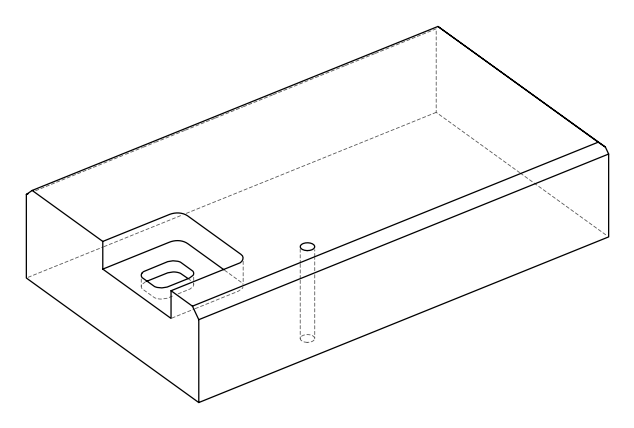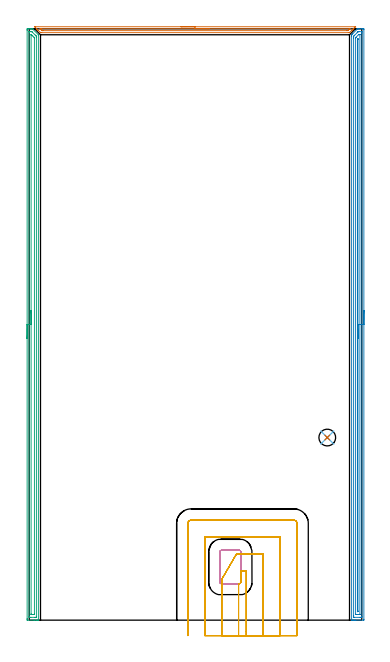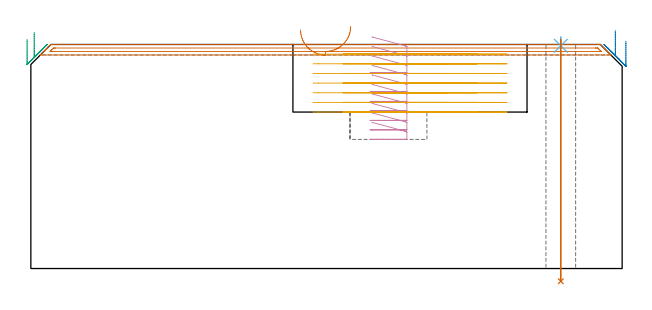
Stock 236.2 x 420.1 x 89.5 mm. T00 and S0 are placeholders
(PLAN: 7 operations, 3 tool changes, 43.9 min)
(1 AREA_MILL | FG_CHAMFER_SURFACE | UGT0205_001 | 3.75 min | 2059 mm3)
(2 AREA_MILL_1 | FG_CHAMFER_SURFACE_1 | UGT0205_001 | 13.56 min | 15843 mm3)
(3 AREA_MILL_2 | FG_CHAMFER_SURFACE_2 | UGT0205_001 | 10.27 min | 13393 mm3)
(4 MILL_RECTANGULAR_POCKET | POCKET_RECTANGULAR_STRAIGHT | UGT0201_008 | Follow Part, ap 4, ae 75% | 2.59 min | 43574 mm3)
(5 MILL_SLOT | SLOT_PARTIAL_RECTANGULAR | UGT0201_008 | Follow Part, ap 4, ae 75% | 13.29 min | 167220 mm3)
(6 SPOT_DRILL | STEP1HOLE | NXT0321_9005460120000 | 0.03 min | 1 mm3)
(7 DRILL_THROUGH_HOLE_INTO_CENTER | STEP1HOLE | UGT0301_229 | 0.39 min | 9919 mm3)
(TOOL UGT0205_001 | Chamfer Mill 20 x 3 x 45 deg. | D20 FL50 Z2)
(TOOL UGT0201_008 | End Mill 16 mm | D16 FL32 Z4)
(TOOL NXT0321_9005460120000 | NC Spot Drill, 142deg, 12mm, Carbide, Uncoated | D12 PA142 FL30 Z2)
(TOOL UGT0301_229 | Twist Drill 11.9 mm | D11.9 PA118 FL100 Z2)
(OP 1 AREA_MILL)
G17 G21 G94 G90
T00 M6
G54
G17 G0 G90 X107.75 Y421.5 S1061 M3
G43 Z99.5 H0
Z95.3
G94 G1 X107.788 Z94.428 F250.
X107.902 Z93.564
X108.091 Z92.712
X108.353 Z91.88
X108.687 Z91.074
X109.09 Z90.3
X109.559 Z89.564
X110.09 Z88.872
X110.679 Z88.229
X111.322 Z87.64
X112.014 Z87.109
X112.75 Z86.64
X113.524 Z86.237
X114.33 Z85.903
X115.162 Z85.641
X116.014 Z85.452
X116.878 Z85.338
X117.75 Z85.3
X231.631
X231.689 Y421.499 Z85.299
X231.691 Y421.496 Z85.302
X231.689 Y421.489 Z85.309
X231.094 Y420.893 Z85.905
X230.913 Y420.711 Z86.085
X230.406 Y420.206 Z86.594
X230.202 Y420.001 Z86.797
X230.04 Y419.837 Z86.958
X229.881 Y419.68 Z87.117
X229.756 Y419.554 Z87.243
X229.602 Y419.4 Z87.395
X229.453 Y419.252 Z87.546
X229.309 Y419.108 Z87.69
X229.165 Y418.963 Z87.833
X229.025 Y418.823 Z87.974
X228.863 Y418.662 Z88.136
X228.728 Y418.526 Z88.27
X227.853 Y417.651 Z89.145
X227.524 Y417.326 Z89.473
X227.501 Y417.307 Z89.493
X226.632 Y417.3 Z89.5
X8.868
X8.062 Y417.305 Z89.495
X7.999 Y417.307 Z89.493
X7.976 Y417.326 Z89.473
X7.647 Y417.651 Z89.145
X6.475 Y418.823 Z87.974
X6.335 Y418.963 Z87.833
X6.191 Y419.108 Z87.69
X6.047 Y419.252 Z87.546
X5.898 Y419.4 Z87.395
X5.745 Y419.554 Z87.243
X5.619 Y419.68 Z87.117
X5.46 Y419.837 Z86.958
X5.298 Y420.001 Z86.797
X3.801 Y421.498 Z85.3
X3.914 Y421.5
X3.96
X117.75
Y420.086 Z86.714
X227.333 Y420.085 Z86.715
X227.524 Y420.084 Z86.716
X227.721 Y420.082 Z86.718
X227.816 Y420.078 Z86.722
X227.773 Y420.031 Z86.769
X227.621 Y419.872 Z86.928
X227.524 Y419.774 Z87.026
X227.336 Y419.585 Z87.215
X226.894 Y419.143 Z87.657
X226.632 Y418.882 Z87.918
X226.509 Y418.762 Z88.038
X226.473 Y418.731 Z88.069
X226.459 Y418.721 Z88.079
X226.435 Y418.719 Z88.081
X225.739 Y418.715 Z88.085
X225.547 Y418.714 Z88.086
X9.761 Y418.715 Z88.085
X9.567
X9.218 Y418.719 Z88.081
X9.048 Y418.721 Z88.079
X8.868 Y418.89 Z87.91
X8.352 Y419.4 Z87.4
X7.976 Y419.777 Z87.023
X7.73 Y420.032 Z86.768
X7.69 Y420.079 Z86.721
X7.774 Y420.081 Z86.719
X7.976 Y420.084 Z86.716
X8.169 Y420.085 Z86.715
X8.868 Y420.086 Z86.714
X117.75
X118.622 Z86.752
X119.487 Z86.866
X120.338 Z87.055
X121.17 Z87.317
X121.976 Z87.651
X122.75 Z88.054
X123.486 Z88.523
X124.178 Z89.054
X124.821 Z89.643
X125.41 Z90.286
X125.942 Z90.978
X126.41 Z91.714
X126.813 Z92.488
X127.147 Z93.294
X127.409 Z94.126
X127.598 Z94.978
X127.712 Z95.843
X127.75 Z96.714
G0 Z99.5
M5
M2
(OP 2 AREA_MILL_1)
G17 G21 G94 G90
T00 M6
G54
G17 G0 G90 X237.7 Y220. S1061 M3
G43 Z99.5 H0
Z90.8
G94 G1 Y219.962 Z89.928 F250.
Y219.848 Z89.064
Y219.659 Z88.212
Y219.397 Z87.38
Y219.063 Z86.574
Y218.66 Z85.8
Y218.192 Z85.064
Y217.66 Z84.372
Y217.071 Z83.729
Y216.428 Z83.14
Y215.736 Z82.608
Y215. Z82.14
Y214.226 Z81.737
Y213.42 Z81.403
Y212.588 Z81.141
Y211.736 Z80.952
Y210.872 Z80.838
Y210. Z80.8
X237.699 Y0.612 Z80.801
X237.696 Y0.209 Z80.802
X237.692 Y0.01 Z80.805
X237.3 Y0. Z81.197
X232.033 Z86.461
X231.481 Z87.016
X231.156 Z87.34
X230.603 Z87.893
X230.278 Z88.217
X229.296 Z89.203
X229.146 Y0.002 Z89.346
X229.002 Y0.01 Z89.488
X229. Y0.165 Z89.5
Y414.923
X229.007 Y415.8 Z89.493
X229.019 Y415.816 Z89.481
X229.4 Y416.2 Z89.099
X229.839 Y416.639 Z88.66
X232.911 Y419.713 Z85.585
X233.034 Y419.835 Z85.464
X233.074 Y419.876 Z85.422
X233.154 Y419.958 Z85.337
X233.197 Y419.99 Z85.293
X233.234 Y419.999 Z85.256
X233.619 Y420. Z84.881
X234.016 Z84.483
X234.667 Z83.828
X235.87 Z82.627
X236.422 Z82.072
X237.024 Z81.471
X237.3 Y419.997 Z81.195
X237.691 Y419.99 Z80.804
X237.696 Y419.791 Z80.801
X237.699 Y419.388
X237.7 Y210. Z80.8
X236.286 Z82.214
X236.285 Y2.537 Z82.215
X236.284 Y2.398 Z82.216
X236.279 Y2.03 Z82.221
X235.926 Y2.009 Z82.574
X235.544 Y2.003 Z82.956
X235.057 Y2. Z83.443
X230.668 Z87.832
X230.487 Y2.003 Z88.013
X230.457 Y2.005 Z88.043
X230.429 Y2.009 Z88.071
X230.421 Y2.045 Z88.079
X230.416 Y2.257 Z88.084
X230.415 Y2.398 Z88.085
X230.414 Y3.152 Z88.086
Y413.138
X230.416 Y413.89 Z88.084
X230.417 Y414.031 Z88.083
X230.43 Y414.768 Z88.07
X230.577 Y414.924 Z87.923
X230.867 Y415.217 Z87.633
X231.156 Y415.506 Z87.344
X232.911 Y417.262 Z85.589
X233.252 Y417.602 Z85.248
X233.525 Y417.871 Z84.975
X233.614 Y417.956 Z84.886
X233.647 Y417.985 Z84.853
X233.692 Y417.99 Z84.808
X233.789 Y417.994 Z84.711
X234.276 Y417.999 Z84.224
X236.032 Y418. Z82.468
X236.213 Y417.997 Z82.287
X236.243 Y417.995 Z82.257
X236.271 Y417.991 Z82.229
X236.279 Y417.955 Z82.221
X236.284 Y417.743 Z82.216
X236.285 Y417.602 Z82.215
X236.286 Y416.848 Z82.214
Y210.
X234.872 Z83.628
X234.871 Y4.184 Z83.629
X234.869 Y4.079 Z83.631
X234.867 Y4.028 Z83.633
X234.865 Y4.011 Z83.635
X234.842 Y4.006 Z83.658
X234.667 Y4.003 Z83.833
X233.969 Y4. Z84.531
X233.092 Z85.408
X232.213 Z86.287
X232.033 Y4.003 Z86.467
X231.854 Y4.008 Z86.646
X231.835 Y4.01 Z86.665
X231.833 Y4.023 Z86.667
X231.83 Y4.059 Z86.67
X231.829 Y4.114 Z86.671
X231.828 Y4.184 Z86.672
X231.829 Y413.345 Z86.671
X231.832 Y413.554 Z86.668
X231.836 Y413.692 Z86.664
X231.839 Y413.728 Z86.661
X231.849 Y413.743 Z86.651
X231.878 Y413.775 Z86.622
X232.033 Y413.934 Z86.467
X232.081 Y413.982 Z86.419
X233.916 Y415.816 Z84.584
X234.071 Y415.962 Z84.429
X234.099 Y415.988 Z84.401
X234.186 Y415.993 Z84.314
X234.306 Y415.997 Z84.194
X234.487 Y416. Z84.013
X234.667 Y415.997 Z83.833
X234.847 Y415.992 Z83.653
X234.865 Y415.99 Z83.635
X234.867 Y415.977 Z83.633
X234.87 Y415.941 Z83.63
X234.871 Y415.886 Z83.629
X234.872 Y415.816 Z83.628
Y210.
X233.457 Z85.043
Y6.644
X233.455 Y6.309 Z85.045
X233.453 Y6.198 Z85.047
X233.445 Y6.01 Z85.055
X233.35 Y6.009 Z85.15
X233.255 Y6.01 Z85.245
X233.247 Y6.198 Z85.253
X233.245 Y6.307 Z85.255
X233.243 Y6.525 Z85.257
Y411.907
X233.245 Y412.245 Z85.255
X233.248 Y412.544 Z85.252
X233.25 Y412.668 Z85.25
X233.301 Y412.741 Z85.199
X233.37 Y412.815 Z85.13
X233.413 Y412.858 Z85.087
X233.446 Y412.885 Z85.054
X233.451 Y412.886 Z85.049
X233.452 Y412.862 Z85.048
X233.455 Y412.757 Z85.045
X233.457 Y412.582 Z85.043
Y210.
Y209.128 Z85.081
Y208.264 Z85.195
Y207.412 Z85.383
Y206.58 Z85.646
Y205.774 Z85.98
Y205. Z86.382
Y204.264 Z86.851
Y203.572 Z87.382
Y202.929 Z87.972
Y202.34 Z88.615
Y201.808 Z89.307
Y201.34 Z90.043
Y200.937 Z90.816
Y200.603 Z91.622
Y200.341 Z92.454
Y200.152 Z93.306
Y200.038 Z94.171
Y200. Z95.043
G0 Z99.5
M5
M2
(OP 3 AREA_MILL_2)
G17 G21 G94 G90
T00 M6
G54
G17 G0 G90 X-1.5 Y200. S1061 M3
G43 Z99.5 H0
Z91.5
G94 G1 Y200.038 Z90.628 F250.
Y200.152 Z89.764
Y200.341 Z88.912
Y200.603 Z88.08
Y200.937 Z87.274
Y201.34 Z86.5
Y201.808 Z85.764
Y202.34 Z85.072
Y202.929 Z84.429
Y203.572 Z83.84
Y204.264 Z83.308
Y205. Z82.84
Y205.774 Z82.437
Y206.58 Z82.103
Y207.412 Z81.841
Y208.264 Z81.652
Y209.128 Z81.538
Y210. Z81.5
Y418.97
X-1.499 Y419.388 Z81.501
X-1.494 Y419.857 Z81.502
X-1.491 Y419.991 Z81.505
X-1.031 Y420. Z81.964
X-0.475 Z82.522
X-0.148 Z82.848
X0.408 Z83.404
X0.735 Z83.73
X1.369 Z84.368
X2.059 Z85.058
X2.174 Y419.999 Z85.174
X2.301 Y419.99 Z85.295
X2.43 Y419.87 Z85.43
X2.445 Y419.855 Z85.445
X6.484 Y415.816 Z89.484
X6.5 Y415.788 Z89.5
Y0.165
X6.497 Y0.009 Z89.488
X6.49 Y0.007 Z89.481
X6.152 Y0. Z89.152
X5.802 Z88.802
X5.148 Z88.143
X3.938 Z86.935
X3.383 Z86.377
X-1.031 Y0.001 Z81.966
X-1.26 Y0.004 Z81.737
X-1.492 Y0.009 Z81.506
X-1.495 Y0.142 Z81.503
X-1.499 Y0.612 Z81.501
X-1.5 Y1.086 Z81.5
Y210.
X-0.086 Z82.914
X-0.085 Y417.81 Z82.915
X-0.084 Y417.913 Z82.916
X-0.082 Y417.964 Z82.918
X-0.08 Y417.983 Z82.92
X-0.051 Y417.99 Z82.949
X0.344 Y417.998 Z83.344
X0.735 Y417.999 Z83.735
X1.225 Y418. Z84.225
X1.617 Y417.996 Z84.617
X1.748 Y417.993 Z84.748
X1.85 Y417.988 Z84.85
X1.928 Y417.913 Z84.928
X2.247 Y417.602 Z85.247
X4.265 Y415.585 Z87.265
X4.925 Y414.924 Z87.925
X5.02 Y414.823 Z88.02
X5.075 Y414.763 Z88.075
X5.079 Y414.715 Z88.079
X5.082 Y414.509 Z88.082
X5.085 Y414.094 Z88.085
X5.086 Y414.031 Z88.086
X5.085 Y2.19 Z88.085
X5.084 Y2.087 Z88.084
X5.081 Y2.036 Z88.081
X5.08 Y2.017 Z88.08
X5.051 Y2.01 Z88.051
X4.656 Y2.002 Z87.656
X4.265 Y2.001 Z87.265
X3.776 Y2. Z86.776
X1.128 Z84.128
X0.735 Y2.001 Z83.735
X0.242 Y2.003 Z83.242
X0.022 Y2.01 Z83.022
X-0.079 Y2.02 Z82.921
X-0.085 Y2.334 Z82.915
Y2.398
X-0.086 Y210. Z82.914
X1.328 Z84.328
X1.329 Y415.215 Z84.329
X1.333 Y415.816 Z84.333
X1.335 Y415.972 Z84.335
X1.345 Y415.99 Z84.345
X1.407 Y415.982 Z84.407
X1.584 Y415.816 Z84.584
X1.617 Y415.783 Z84.617
X2.477 Y414.924 Z85.477
X3.383 Y414.018 Z86.383
X3.6 Y413.797 Z86.6
X3.652 Y413.74 Z86.652
X3.663 Y413.727 Z86.663
X3.666 Y413.694 Z86.666
X3.669 Y413.624 Z86.669
X3.671 Y413.43 Z86.671
Y4.785
X3.668 Y4.184 Z86.668
X3.666 Y4.038 Z86.666
X3.665 Y4.011 Z86.665
X3.624 Y4.006 Z86.624
X3.563 Y4.002 Z86.563
X1.798 Y4.001 Z84.798
X1.617 Y4.004 Z84.617
X1.436 Y4.01 Z84.436
X1.335 Y4.018 Z84.335
X1.332 Y4.087 Z84.332
X1.33 Y4.184 Z84.33
X1.329 Y4.475 Z84.329
X1.328 Y210. Z84.328
Y210.872 Z84.366
Y211.736 Z84.48
Y212.588 Z84.669
Y213.42 Z84.932
Y214.226 Z85.265
Y215. Z85.668
Y215.736 Z86.137
Y216.428 Z86.668
Y217.071 Z87.257
Y217.66 Z87.901
Y218.192 Z88.593
Y218.66 Z89.328
Y219.063 Z90.102
Y219.397 Z90.908
Y219.659 Z91.74
Y219.848 Z92.592
Y219.962 Z93.457
Y220. Z94.328
G0 Z99.5
M5
M2
(OP 4 MILL_RECTANGULAR_POCKET)
G17 G21 G94 G90
T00 M6
G54
G17 G0 G90 X136.287 Y25.927 S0 M3
G43 Z99.5 H0
Z92.5
G94 G1 X136.4 Y25.9 Z92.469 F250.
X149.3 Z89.012
X149.567 Y25.964 Z88.938
X149.807 Y26.099 Z88.865
X150.001 Y26.293 Z88.791
X150.136 Y26.533 Z88.718
X150.2 Y26.8 Z88.644
Y26.9 Z88.617
Y37.75 Z85.71
Y48.6 F500.
G3 X149.2 Y49.6 R1.
G1 X136.5
G3 X135.5 Y48.6 R1.
G1 Y26.9
G3 X136.5 Y25.9 R1.
G1 X149.2
G3 X150.2 Y26.9 R1.
G1 Y37.75
Y38.75
G0 X136.287 Y25.927 Z88.71
G1 X136.4 Y25.9 Z88.679 F250.
X149.3 Z85.222
X149.567 Y25.964 Z85.148
X149.807 Y26.099 Z85.075
X150.001 Y26.293 Z85.001
X150.136 Y26.533 Z84.928
X150.2 Y26.8 Z84.854
Y26.9 Z84.827
Y37.75 Z81.92
Y48.6 F500.
G3 X149.2 Y49.6 R1.
G1 X136.5
G3 X135.5 Y48.6 R1.
G1 Y26.9
G3 X136.5 Y25.9 R1.
G1 X149.2
G3 X150.2 Y26.9 R1.
G1 Y37.75
Y38.75
G0 X136.287 Y25.927 Z84.92
G1 X136.4 Y25.9 Z84.889 F250.
X149.3 Z81.432
X149.567 Y25.964 Z81.358
X149.807 Y26.099 Z81.285
X150.001 Y26.293 Z81.211
X150.136 Y26.533 Z81.138
X150.2 Y26.8 Z81.064
Y26.9 Z81.037
Y37.75 Z78.13
Y48.6 F500.
G3 X149.2 Y49.6 R1.
G1 X136.5
G3 X135.5 Y48.6 R1.
G1 Y26.9
G3 X136.5 Y25.9 R1.
G1 X149.2
G3 X150.2 Y26.9 R1.
G1 Y37.75
Y38.75
G0 X136.287 Y25.927 Z81.13
G1 X136.4 Y25.9 Z81.099 F250.
X149.3 Z77.642
X149.567 Y25.964 Z77.568
X149.807 Y26.099 Z77.495
X150.001 Y26.293 Z77.421
X150.136 Y26.533 Z77.348
X150.2 Y26.8 Z77.274
Y26.9 Z77.247
Y37.75 Z74.34
Y48.6 F500.
G3 X149.2 Y49.6 R1.
G1 X136.5
G3 X135.5 Y48.6 R1.
G1 Y26.9
G3 X136.5 Y25.9 R1.
G1 X149.2
G3 X150.2 Y26.9 R1.
G1 Y37.75
Y38.75
G0 X136.287 Y25.927 Z77.34
G1 X136.4 Y25.9 Z77.309 F250.
X149.3 Z73.852
X149.567 Y25.964 Z73.779
X149.807 Y26.099 Z73.705
X150.001 Y26.293 Z73.631
X150.136 Y26.533 Z73.558
X150.2 Y26.8 Z73.484
Y26.9 Z73.457
Y37.75 Z70.55
Y48.6 F500.
G3 X149.2 Y49.6 R1.
G1 X136.5
G3 X135.5 Y48.6 R1.
G1 Y26.9
G3 X136.5 Y25.9 R1.
G1 X149.2
G3 X150.2 Y26.9 R1.
G1 Y37.75
Y38.75
G0 X136.287 Y25.927 Z73.55
G1 X136.4 Y25.9 Z73.519 F250.
X149.3 Z70.062
X149.567 Y25.964 Z69.989
X149.807 Y26.099 Z69.915
X150.001 Y26.293 Z69.841
X150.136 Y26.533 Z69.768
X150.2 Y26.8 Z69.694
Y26.9 Z69.667
Y37.75 Z66.76
Y48.6 F500.
G3 X149.2 Y49.6 R1.
G1 X136.5
G3 X135.5 Y48.6 R1.
G1 Y26.9
G3 X136.5 Y25.9 R1.
G1 X149.2
G3 X150.2 Y26.9 R1.
G1 Y37.75
Y38.75
G0 X136.287 Y25.927 Z69.76
G1 X136.4 Y25.9 Z69.729 F250.
X149.3 Z66.272
X149.567 Y25.964 Z66.199
X149.807 Y26.099 Z66.125
X150.001 Y26.293 Z66.051
X150.136 Y26.533 Z65.978
X150.2 Y26.8 Z65.904
Y26.9 Z65.877
Y37.75 Z62.97
Y48.6 F500.
G3 X149.2 Y49.6 R1.
G1 X136.5
G3 X135.5 Y48.6 R1.
G1 Y26.9
G3 X136.5 Y25.9 R1.
G1 X149.2
G3 X150.2 Y26.9 R1.
G1 Y37.75
Y38.75
G0 X136.287 Y25.927 Z65.97
G1 X136.4 Y25.9 Z65.939 F250.
X149.3 Z62.482
X149.567 Y25.964 Z62.409
X149.807 Y26.099 Z62.335
X150.001 Y26.293 Z62.261
X150.136 Y26.533 Z62.188
X150.2 Y26.8 Z62.114
Y26.9 Z62.087
Y37.75 Z59.18
Y48.6 F500.
G3 X149.2 Y49.6 R1.
G1 X136.5
G3 X135.5 Y48.6 R1.
G1 Y26.9
G3 X136.5 Y25.9 R1.
G1 X149.2
G3 X150.2 Y26.9 R1.
G1 Y37.75
Y38.75
G0 X136.287 Y25.927 Z62.18
G1 X136.4 Y25.9 Z62.149 F250.
X149.3 Z58.692
X149.567 Y25.964 Z58.619
X149.807 Y26.099 Z58.545
X150.001 Y26.293 Z58.471
X150.136 Y26.533 Z58.398
X150.2 Y26.8 Z58.324
Y26.9 Z58.297
Y37.75 Z55.39
Y48.6 F500.
G3 X149.2 Y49.6 R1.
G1 X136.5
G3 X135.5 Y48.6 R1.
G1 Y26.9
G3 X136.5 Y25.9 R1.
G1 X149.2
G3 X150.2 Y26.9 R1.
G1 Y37.75
Y38.75
G0 X136.287 Y25.927 Z58.39
G1 X136.4 Y25.9 Z58.359 F250.
X149.3 Z54.902
X149.567 Y25.964 Z54.829
X149.807 Y26.099 Z54.755
X150.001 Y26.293 Z54.681
X150.136 Y26.533 Z54.608
X150.2 Y26.8 Z54.534
Y26.9 Z54.507
Y37.75 Z51.6
Y48.6 F500.
G3 X149.2 Y49.6 R1.
G1 X136.5
G3 X135.5 Y48.6 R1.
G1 Y26.9
G3 X136.5 Y25.9 R1.
G1 X149.2
G3 X150.2 Y26.9 R1.
G1 Y37.75
Y38.75
G0 Z99.5
M5
M2
(OP 5 MILL_SLOT)
G17 G21 G94 G90
T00 M6
G54
G17 G0 G90 X154.2 Y-11. S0 M3
G43 Z99.5 H0
Z85.643
G94 G1 Y-8. F250.
Y35. F500.
X150.2
Y27.54
X150.211 Y26.972
X150.201 Y26.823
G2 X149.911 Y26.185 R1.038
X149.286 Y25.904 R1.17
G1 X148.7 Y25.894
Y-8.
Y-11. F250.
X166.2
Y-8.
Y47. F500.
X150.2
X147.2 F250.
X136.7 Y28.896 F500.
Y25.896 F250.
Y-8. F500.
Y-11. F250.
X178.2
Y-8.
Y59. F500.
X124.7
Y-8.
Y-11. F250.
X190.2
Y-8.
Y68.8 F500.
G3 X188. Y71. R2.2
G1 X114.9
G3 X112.7 Y68.8 R2.2
G1 Y-8.
Y-11. F250.
G0 X154.2 Z81.786
G1 Y-8.
Y35. F500.
X150.2
Y27.54
X150.211 Y26.972
X150.201 Y26.823
G2 X149.911 Y26.185 R1.038
X149.286 Y25.904 R1.17
G1 X148.7 Y25.894
Y-8.
Y-11. F250.
X166.2
Y-8.
Y47. F500.
X150.2
X147.2 F250.
X136.7 Y28.896 F500.
Y25.896 F250.
Y-8. F500.
Y-11. F250.
X178.2
Y-8.
Y59. F500.
X124.7
Y-8.
Y-11. F250.
X190.2
Y-8.
Y68.8 F500.
G3 X188. Y71. R2.2
G1 X114.9
G3 X112.7 Y68.8 R2.2
G1 Y-8.
Y-11. F250.
G0 X154.2 Z77.929
G1 Y-8.
Y35. F500.
X150.2
Y27.54
X150.211 Y26.972
X150.201 Y26.823
G2 X149.911 Y26.185 R1.038
X149.286 Y25.904 R1.17
G1 X148.7 Y25.894
Y-8.
Y-11. F250.
X166.2
Y-8.
Y47. F500.
X150.2
X147.2 F250.
X136.7 Y28.896 F500.
Y25.896 F250.
Y-8. F500.
Y-11. F250.
X178.2
Y-8.
Y59. F500.
X124.7
Y-8.
Y-11. F250.
X190.2
Y-8.
Y68.8 F500.
G3 X188. Y71. R2.2
G1 X114.9
G3 X112.7 Y68.8 R2.2
G1 Y-8.
Y-11. F250.
G0 X154.2 Z74.071
G1 Y-8.
Y35. F500.
X150.2
Y27.54
X150.211 Y26.972
X150.201 Y26.823
G2 X149.911 Y26.185 R1.038
X149.286 Y25.904 R1.17
G1 X148.7 Y25.894
Y-8.
Y-11. F250.
X166.2
Y-8.
Y47. F500.
X150.2
X147.2 F250.
X136.7 Y28.896 F500.
Y25.896 F250.
Y-8. F500.
Y-11. F250.
X178.2
Y-8.
Y59. F500.
X124.7
Y-8.
Y-11. F250.
X190.2
Y-8.
Y68.8 F500.
G3 X188. Y71. R2.2
G1 X114.9
G3 X112.7 Y68.8 R2.2
G1 Y-8.
Y-11. F250.
G0 X154.2 Z70.214
G1 Y-8.
Y35. F500.
X150.2
Y27.54
X150.211 Y26.972
X150.201 Y26.823
G2 X149.911 Y26.185 R1.038
X149.286 Y25.904 R1.17
G1 X148.7 Y25.894
Y-8.
Y-11. F250.
X166.2
Y-8.
Y47. F500.
X150.2
X147.2 F250.
X136.7 Y28.896 F500.
Y25.896 F250.
Y-8. F500.
Y-11. F250.
X178.2
Y-8.
Y59. F500.
X124.7
Y-8.
Y-11. F250.
X190.2
Y-8.
Y68.8 F500.
G3 X188. Y71. R2.2
G1 X114.9
G3 X112.7 Y68.8 R2.2
G1 Y-8.
Y-11. F250.
G0 X154.2 Z66.357
G1 Y-8.
Y35. F500.
X150.2
Y27.54
X150.211 Y26.972
X150.201 Y26.824
G2 X149.911 Y26.185 R1.038
X149.286 Y25.904 R1.17
G1 X148.7 Y25.894
Y-8.
Y-11. F250.
X166.2
Y-8.
Y47. F500.
X150.2
X147.2 F250.
X136.7 Y28.896 F500.
Y25.896 F250.
Y-8. F500.
Y-11. F250.
X178.2
Y-8.
Y59. F500.
X124.7
Y-8.
Y-11. F250.
X190.2
Y-8.
Y68.8 F500.
G3 X188. Y71. R2.2
G1 X114.9
G3 X112.7 Y68.8 R2.2
G1 Y-8.
Y-11. F250.
G0 X154.2 Z62.5
G1 Y-8.
Y35. F500.
X150.2
X150.201 Y26.827
X150.123 Y26.502
X149.966 Y26.253
X149.911 Y26.185
G2 X149.286 Y25.904 R1.17
G1 X148.7 Y25.894
Y-8.
Y-11. F250.
X166.2
Y-8.
Y47. F500.
X150.2
X147.2 F250.
X136.7 Y28.896 F500.
Y25.896 F250.
Y-8. F500.
Y-11. F250.
X178.2
Y-8.
Y59. F500.
X124.7
Y-8.
Y-11. F250.
X190.2
Y-8.
Y68.8 F500.
G3 X188. Y71. R2.2
G1 X114.9
G3 X112.7 Y68.8 R2.2
G1 Y-8.
Y-11. F250.
G0 Z99.5
M5
M2
(OP 6 SPOT_DRILL)
G17 G21 G94 G90
T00 M6
G54
G17 G0 G90 X211.7 Y129.7 S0 M3
G43 Z99.5 H0
G94 G81 G98 Z88.988 F250. R92.5
G80
M5
M2
(OP 7 DRILL_THROUGH_HOLE_INTO_CENTER)
G17 G21 G94 G90
T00 M6
G54
G17 G0 G90 X211.7 Y129.7 S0 M3
G43 Z99.5 H0
G94 G73 G98 Z-5.075 F250. Q11.822 R91.5
G80
M5
M2
